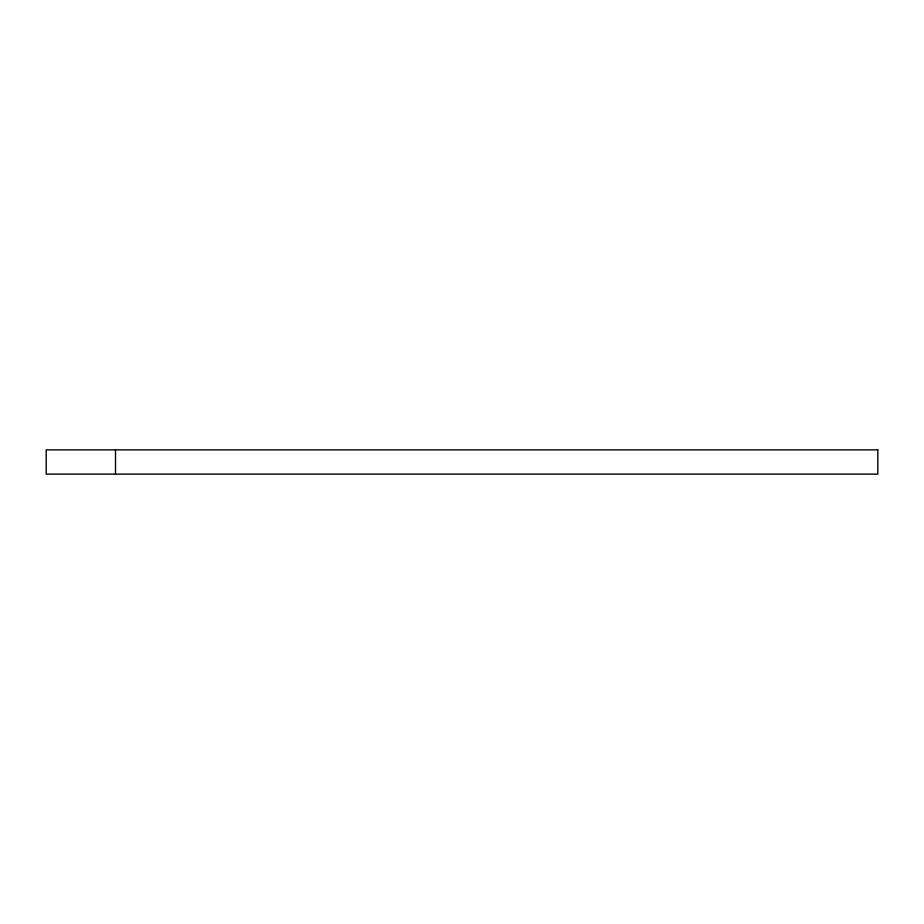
<?xml version="1.0" encoding="UTF-8"?>
<svg xmlns="http://www.w3.org/2000/svg" width="924" height="924" viewBox="0 0 924 924"><rect width="100%" height="100%" fill="white"/><g stroke="black" fill="none" stroke-linecap="round" stroke-linejoin="round"><path stroke-width="1.39" d="M115.5 449.873L115.5 474.127M877.8 449.873L46.2 449.873L46.2 474.127L877.8 474.127L877.8 449.873"/></g></svg>
